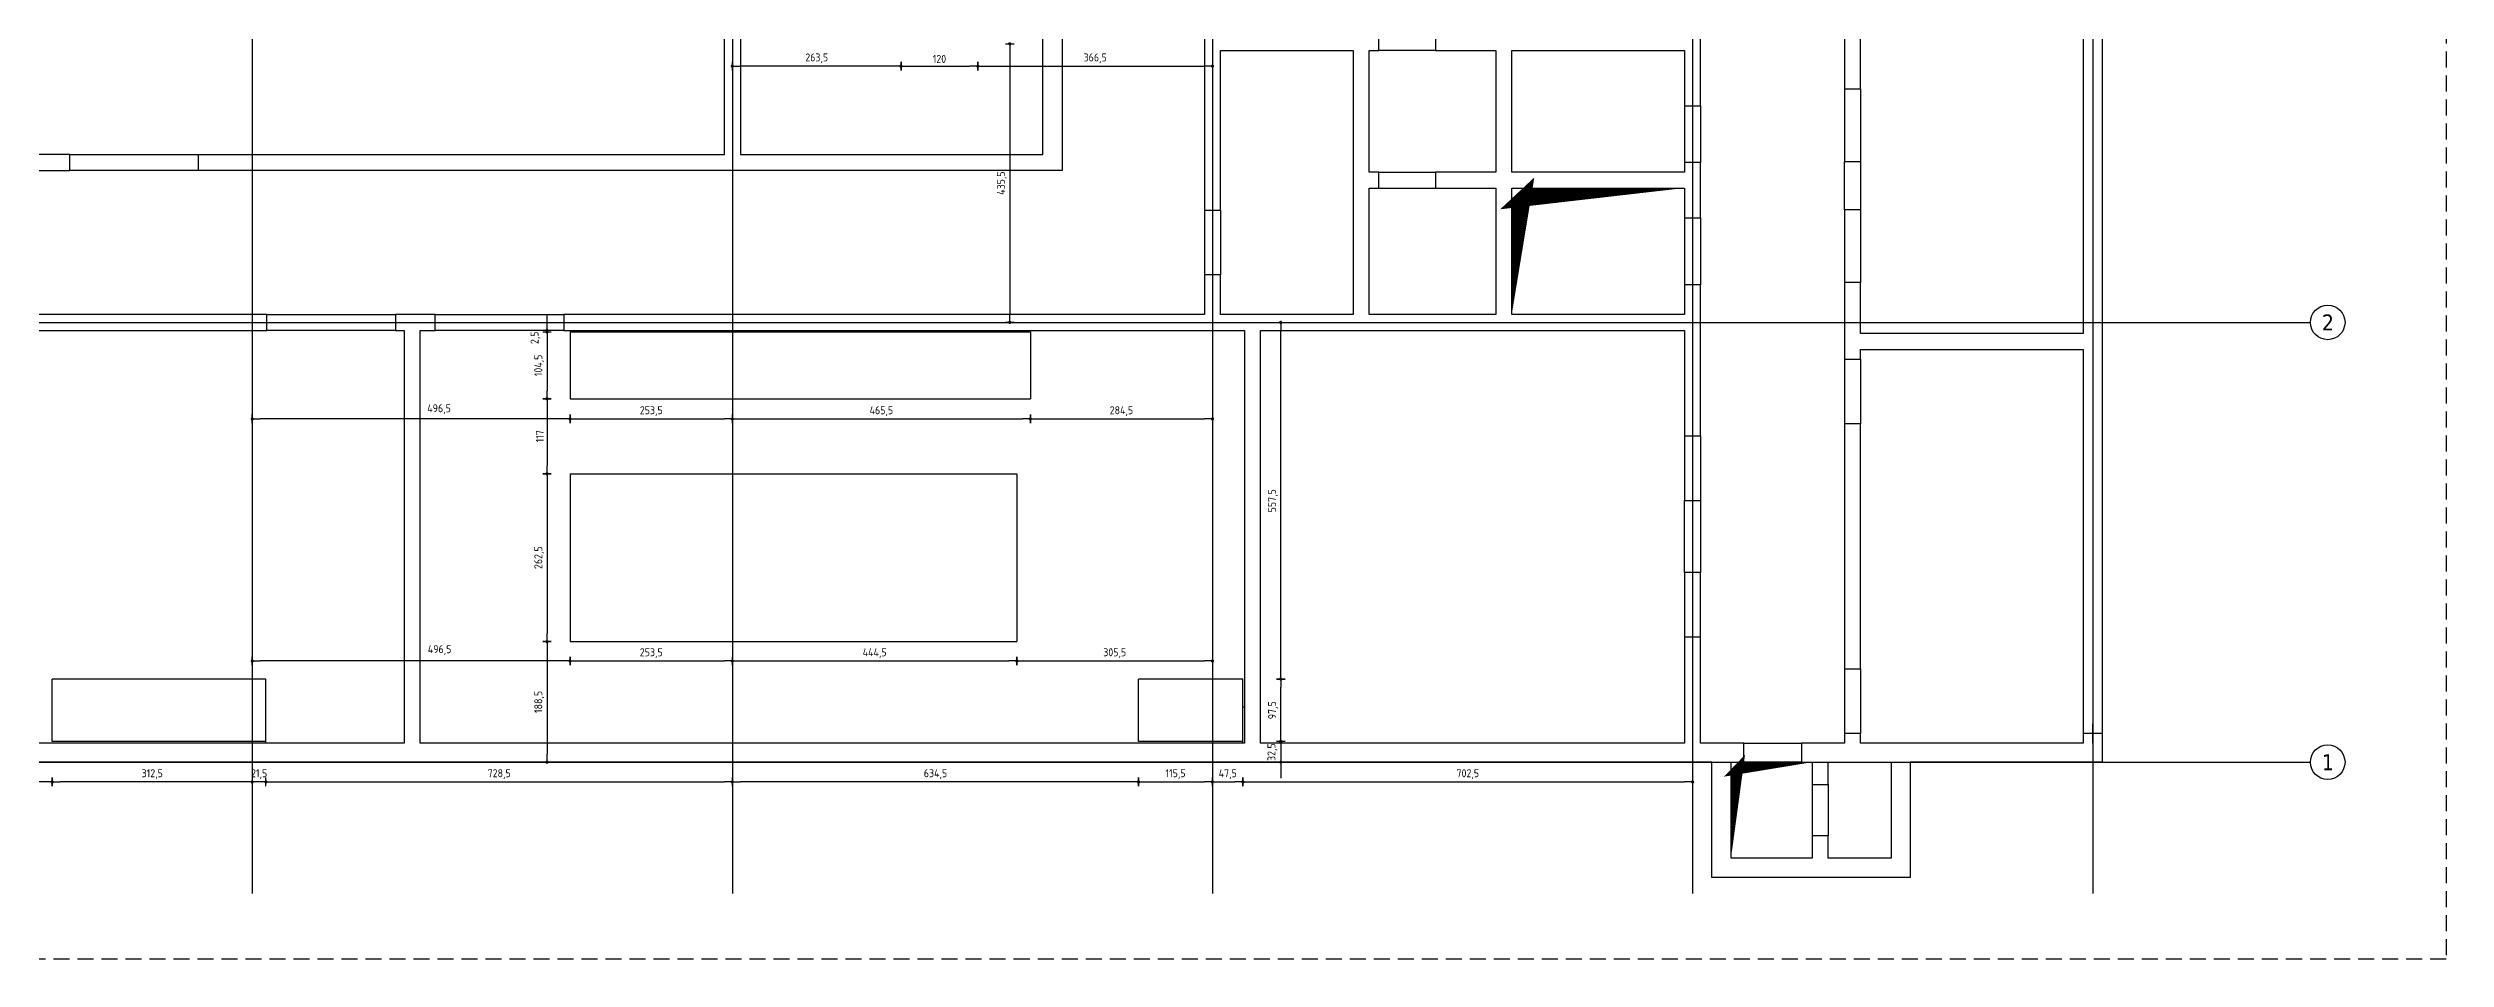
# Model space of a CAD drawing. Extents: x -169 to 69, y -7 to 55.
# Drawn here: x -143.37 to -105.91, y 3.71 to 17.95 of the extents above; entities that cross this region are included whole.
import ezdxf

# ---------------------------------------------------------------- set-up
doc = ezdxf.new("R2010")
doc.units = 0
doc.header["$LTSCALE"] = 0.5
doc.linetypes.add('AUSGEZOGEN', pattern=[1000.01, 1000, 0.01])
doc.linetypes.add('STRICHLINIE', pattern=[0.75, 0.5, -0.25])
for name, color, linetype in [('ACHSEN', 7, 'Continuous'), ('AFU', 7, 'Continuous'), ('BETON', 7, 'Continuous'), ('DETAIL', 7, 'Continuous'), ('grau_dunkel', 7, 'Continuous'), ('HILFE', 7, 'Continuous'), ('MASSE', 7, 'Continuous'), ('OBJEKT', 7, 'Continuous'), ('SFP_Achsen', 7, 'Continuous')]:
    doc.layers.add(name, color=color, linetype=linetype)
doc.styles.add('helv', font='tahoma.ttf')
doc.styles.add('txt', font='isocp.shx')
doc.linetypes.add('AFU_50M', pattern='A,0.45,["/",Standard,S=0.2,R=0,X=-0.01,Y=-0.1],0.07,["/",Standard,S=0.2,R=0,X=-0.01,Y=-0.1],0.45', length=0.97)
doc.dimstyles.new('DOT_I', dxfattribs={"dimscale": 0.5, "dimtxt": 0.25, "dimasz": 0.25, "dimexe": 0.1, "dimexo": 0.3, "dimgap": 0.1, "dimtad": 1, "dimdec": 3, "dimzin": 3, "dimtxsty": 'txt', "dimblk": 'DOT', "dimblk1": 'DOT', "dimblk2": 'DOT', "dimsah": 1, "dimcen": 0.1, "dimse1": 1, "dimse2": 1, "dimazin": 0, "dimtfac": 1, "dimtdec": 4, "dimtix": 1, "dimtmove": 2, "dimatfit": 3, "dimfxl": 0, "dimtvp": 1, "dimtolj": 1, "dimtzin": 0, "dimarcsym": 0})

# ---------------------------------------------------------------- blocks, each defined once
blk = doc.blocks.new('DOT')
at = {"layer": 'MASSE', "color": 7, "linetype": 'Continuous'}
for p, q in [((0, 0), (-1, 0)), ((0, 0.54), (0, -0.54))]:
    blk.add_line(p, q, dxfattribs=at)
at = {"layer": 'MASSE', "color": 7, "linetype": 'Continuous', "const_width": 0.2}
blk.add_lwpolyline([(-0.1, 0, 1), (0.1, 0, 1)], format="xyb", close=True, dxfattribs=at)
blk = doc.blocks.new('*D267')
at = {"layer": 'Defpoints', "color": 0, "linetype": 'AUSGEZOGEN', "transparency": 16777216}
for p in [(-128.343, 18.018), (-128.343, 13.663), (-128.343, 13.663)]:
    blk.add_point(p, dxfattribs=at)
at = {"layer": 'MASSE', "color": 0, "linetype": 'AUSGEZOGEN', "lineweight": -2, "transparency": 16777216}
blk.add_line((-128.343, 17.893), (-128.343, 13.788), dxfattribs=at)
at = {"layer": 'MASSE', "color": 0, "linetype": 'AUSGEZOGEN', "lineweight": -2, "transparency": 16777216, "xscale": 0.125, "yscale": 0.125, "zscale": 0.125}
for p, rotation in [((-128.343, 18.018), 90), ((-128.343, 13.663), 270)]:
    blk.add_blockref('DOT', p, dxfattribs=dict(at, rotation=rotation))
at = {"layer": 'MASSE', "color": 0, "linetype": 'AUSGEZOGEN', "transparency": 16777216, "insert": (-128.465, 15.84), "char_height": 0.125, "attachment_point": 5, "rotation": 90, "style": 'txt'}
blk.add_mtext('\\A1;435,5', dxfattribs=at)
blk = doc.blocks.new('*D271')
at = {"layer": 'Defpoints', "color": 0, "linetype": 'AUSGEZOGEN', "transparency": 16777216}
for p in [(-132.676, 17.668), (-132.676, 17.668), (-130.041, 17.668)]:
    blk.add_point(p, dxfattribs=at)
at = {"layer": 'MASSE', "color": 0, "linetype": 'AUSGEZOGEN', "lineweight": -2, "transparency": 16777216}
blk.add_line((-130.166, 17.668), (-132.551, 17.668), dxfattribs=at)
at = {"layer": 'MASSE', "color": 0, "linetype": 'AUSGEZOGEN', "lineweight": -2, "transparency": 16777216, "xscale": 0.125, "yscale": 0.125, "zscale": 0.125, "rotation": 180}
blk.add_blockref('DOT', (-132.676, 17.668), dxfattribs=at)
at = {"layer": 'MASSE', "color": 0, "linetype": 'AUSGEZOGEN', "lineweight": -2, "transparency": 16777216, "xscale": 0.125, "yscale": 0.125, "zscale": 0.125}
blk.add_blockref('DOT', (-130.041, 17.668), dxfattribs=at)
at = {"layer": 'MASSE', "color": 0, "linetype": 'AUSGEZOGEN', "transparency": 16777216, "insert": (-131.358, 17.79), "char_height": 0.125, "attachment_point": 5, "style": 'txt'}
blk.add_mtext('\\A1;263,5', dxfattribs=at)
blk = doc.blocks.new('*D272')
at = {"layer": 'Defpoints', "color": 0, "linetype": 'AUSGEZOGEN', "transparency": 16777216}
for p in [(-130.041, 17.668), (-128.841, 17.668), (-128.841, 17.668)]:
    blk.add_point(p, dxfattribs=at)
at = {"layer": 'MASSE', "color": 0, "linetype": 'AUSGEZOGEN', "lineweight": -2, "transparency": 16777216}
blk.add_line((-129.916, 17.668), (-128.966, 17.668), dxfattribs=at)
at = {"layer": 'MASSE', "color": 0, "linetype": 'AUSGEZOGEN', "lineweight": -2, "transparency": 16777216, "xscale": 0.125, "yscale": 0.125, "zscale": 0.125, "rotation": 180}
blk.add_blockref('DOT', (-130.041, 17.668), dxfattribs=at)
at = {"layer": 'MASSE', "color": 0, "linetype": 'AUSGEZOGEN', "lineweight": -2, "transparency": 16777216, "xscale": 0.125, "yscale": 0.125, "zscale": 0.125}
blk.add_blockref('DOT', (-128.841, 17.668), dxfattribs=at)
at = {"layer": 'MASSE', "color": 0, "linetype": 'AUSGEZOGEN', "transparency": 16777216, "insert": (-129.441, 17.781), "char_height": 0.125, "attachment_point": 5, "style": 'txt'}
blk.add_mtext('\\A1;120', dxfattribs=at)
blk = doc.blocks.new('*D273')
at = {"layer": 'Defpoints', "color": 0, "linetype": 'AUSGEZOGEN', "transparency": 16777216}
for p in [(-128.841, 17.668), (-125.176, 17.668), (-125.176, 17.668)]:
    blk.add_point(p, dxfattribs=at)
at = {"layer": 'MASSE', "color": 0, "linetype": 'AUSGEZOGEN', "lineweight": -2, "transparency": 16777216}
blk.add_line((-128.716, 17.668), (-125.301, 17.668), dxfattribs=at)
at = {"layer": 'MASSE', "color": 0, "linetype": 'AUSGEZOGEN', "lineweight": -2, "transparency": 16777216, "xscale": 0.125, "yscale": 0.125, "zscale": 0.125, "rotation": 180}
blk.add_blockref('DOT', (-128.841, 17.668), dxfattribs=at)
at = {"layer": 'MASSE', "color": 0, "linetype": 'AUSGEZOGEN', "lineweight": -2, "transparency": 16777216, "xscale": 0.125, "yscale": 0.125, "zscale": 0.125}
blk.add_blockref('DOT', (-125.176, 17.668), dxfattribs=at)
at = {"layer": 'MASSE', "color": 0, "linetype": 'AUSGEZOGEN', "transparency": 16777216, "insert": (-127.008, 17.79), "char_height": 0.125, "attachment_point": 5, "style": 'txt'}
blk.add_mtext('\\A1;366,5', dxfattribs=at)
blk = doc.blocks.new('*D274')
at = {"layer": 'Defpoints', "color": 0, "linetype": 'AUSGEZOGEN', "transparency": 16777216}
for p in [(-135.571, 13.538), (-135.571, 13.538), (-135.571, 13.513)]:
    blk.add_point(p, dxfattribs=at)
at = {"layer": 'MASSE', "color": 0, "linetype": 'AUSGEZOGEN', "lineweight": -2, "transparency": 16777216}
for p, q in [((-135.571, 13.663), (-135.571, 13.788)), ((-135.571, 13.513), (-135.571, 13.538)), ((-135.571, 13.388), (-135.571, 13.263))]:
    blk.add_line(p, q, dxfattribs=at)
at = {"layer": 'MASSE', "color": 0, "linetype": 'AUSGEZOGEN', "lineweight": -2, "transparency": 16777216, "xscale": 0.125, "yscale": 0.125, "zscale": 0.125}
for p, rotation in [((-135.571, 13.538), 270), ((-135.571, 13.513), 90)]:
    blk.add_blockref('DOT', p, dxfattribs=dict(at, rotation=rotation))
at = {"layer": 'MASSE', "color": 0, "linetype": 'AUSGEZOGEN', "transparency": 16777216, "insert": (-135.751, 13.422), "char_height": 0.125, "attachment_point": 5, "rotation": 90, "style": 'txt'}
blk.add_mtext('\\A1;2,5', dxfattribs=at)
blk = doc.blocks.new('*D275')
at = {"layer": 'Defpoints', "color": 0, "linetype": 'AUSGEZOGEN', "transparency": 16777216}
for p in [(-135.571, 13.513), (-135.571, 12.468), (-135.571, 12.468)]:
    blk.add_point(p, dxfattribs=at)
at = {"layer": 'MASSE', "color": 0, "linetype": 'AUSGEZOGEN', "lineweight": -2, "transparency": 16777216}
blk.add_line((-135.571, 13.388), (-135.571, 12.593), dxfattribs=at)
at = {"layer": 'MASSE', "color": 0, "linetype": 'AUSGEZOGEN', "lineweight": -2, "transparency": 16777216, "xscale": 0.125, "yscale": 0.125, "zscale": 0.125}
for p, rotation in [((-135.571, 13.513), 90), ((-135.571, 12.468), 270)]:
    blk.add_blockref('DOT', p, dxfattribs=dict(at, rotation=rotation))
at = {"layer": 'MASSE', "color": 0, "linetype": 'AUSGEZOGEN', "transparency": 16777216, "insert": (-135.693, 12.99), "char_height": 0.125, "attachment_point": 5, "rotation": 90, "style": 'txt'}
blk.add_mtext('\\A1;104,5', dxfattribs=at)
blk = doc.blocks.new('*D276')
at = {"layer": 'Defpoints', "color": 0, "linetype": 'AUSGEZOGEN', "transparency": 16777216}
for p in [(-135.571, 12.468), (-135.571, 11.298), (-135.571, 11.298)]:
    blk.add_point(p, dxfattribs=at)
at = {"layer": 'MASSE', "color": 0, "linetype": 'AUSGEZOGEN', "lineweight": -2, "transparency": 16777216}
blk.add_line((-135.571, 12.343), (-135.571, 11.423), dxfattribs=at)
at = {"layer": 'MASSE', "color": 0, "linetype": 'AUSGEZOGEN', "lineweight": -2, "transparency": 16777216, "xscale": 0.125, "yscale": 0.125, "zscale": 0.125}
for p, rotation in [((-135.571, 12.468), 90), ((-135.571, 11.298), 270)]:
    blk.add_blockref('DOT', p, dxfattribs=dict(at, rotation=rotation))
at = {"layer": 'MASSE', "color": 0, "linetype": 'AUSGEZOGEN', "transparency": 16777216, "insert": (-135.683, 11.883), "char_height": 0.125, "attachment_point": 5, "rotation": 90, "style": 'txt'}
blk.add_mtext('\\A1;117', dxfattribs=at)
blk = doc.blocks.new('*D277')
at = {"layer": 'Defpoints', "color": 0, "linetype": 'AUSGEZOGEN', "transparency": 16777216}
for p in [(-135.571, 11.298), (-135.571, 8.673), (-135.571, 8.673)]:
    blk.add_point(p, dxfattribs=at)
at = {"layer": 'MASSE', "color": 0, "linetype": 'AUSGEZOGEN', "lineweight": -2, "transparency": 16777216}
blk.add_line((-135.571, 11.173), (-135.571, 8.798), dxfattribs=at)
at = {"layer": 'MASSE', "color": 0, "linetype": 'AUSGEZOGEN', "lineweight": -2, "transparency": 16777216, "xscale": 0.125, "yscale": 0.125, "zscale": 0.125}
for p, rotation in [((-135.571, 11.298), 90), ((-135.571, 8.673), 270)]:
    blk.add_blockref('DOT', p, dxfattribs=dict(at, rotation=rotation))
at = {"layer": 'MASSE', "color": 0, "linetype": 'AUSGEZOGEN', "transparency": 16777216, "insert": (-135.693, 9.985), "char_height": 0.125, "attachment_point": 5, "rotation": 90, "style": 'txt'}
blk.add_mtext('\\A1;262,5', dxfattribs=at)
blk = doc.blocks.new('*D278')
at = {"layer": 'Defpoints', "color": 0, "linetype": 'AUSGEZOGEN', "transparency": 16777216}
for p in [(-135.571, 8.673), (-135.571, 6.788), (-135.571, 6.788)]:
    blk.add_point(p, dxfattribs=at)
at = {"layer": 'MASSE', "color": 0, "linetype": 'AUSGEZOGEN', "lineweight": -2, "transparency": 16777216}
blk.add_line((-135.571, 8.548), (-135.571, 6.913), dxfattribs=at)
at = {"layer": 'MASSE', "color": 0, "linetype": 'AUSGEZOGEN', "lineweight": -2, "transparency": 16777216, "xscale": 0.125, "yscale": 0.125, "zscale": 0.125}
for p, rotation in [((-135.571, 8.673), 90), ((-135.571, 6.788), 270)]:
    blk.add_blockref('DOT', p, dxfattribs=dict(at, rotation=rotation))
at = {"layer": 'MASSE', "color": 0, "linetype": 'AUSGEZOGEN', "transparency": 16777216, "insert": (-135.693, 7.73), "char_height": 0.125, "attachment_point": 5, "rotation": 90, "style": 'txt'}
blk.add_mtext('\\A1;188,5', dxfattribs=at)
blk = doc.blocks.new('*D279')
at = {"layer": 'Defpoints', "color": 0, "linetype": 'AUSGEZOGEN', "transparency": 16777216}
for p in [(-140.176, 8.37), (-140.176, 8.37), (-135.211, 8.37)]:
    blk.add_point(p, dxfattribs=at)
at = {"layer": 'MASSE', "color": 0, "linetype": 'AUSGEZOGEN', "lineweight": -2, "transparency": 16777216}
blk.add_line((-135.336, 8.37), (-140.051, 8.37), dxfattribs=at)
at = {"layer": 'MASSE', "color": 0, "linetype": 'AUSGEZOGEN', "lineweight": -2, "transparency": 16777216, "xscale": 0.125, "yscale": 0.125, "zscale": 0.125, "rotation": 180}
blk.add_blockref('DOT', (-140.176, 8.37), dxfattribs=at)
at = {"layer": 'MASSE', "color": 0, "linetype": 'AUSGEZOGEN', "lineweight": -2, "transparency": 16777216, "xscale": 0.125, "yscale": 0.125, "zscale": 0.125}
blk.add_blockref('DOT', (-135.211, 8.37), dxfattribs=at)
at = {"layer": 'MASSE', "color": 0, "linetype": 'AUSGEZOGEN', "transparency": 16777216, "insert": (-137.249, 8.54), "char_height": 0.125, "attachment_point": 5, "style": 'txt'}
blk.add_mtext('\\A1;496,5', dxfattribs=at)
blk = doc.blocks.new('*D280')
at = {"layer": 'Defpoints', "color": 0, "linetype": 'AUSGEZOGEN', "transparency": 16777216}
for p in [(-135.211, 8.37), (-132.676, 8.37), (-132.676, 8.37)]:
    blk.add_point(p, dxfattribs=at)
at = {"layer": 'MASSE', "color": 0, "linetype": 'AUSGEZOGEN', "lineweight": -2, "transparency": 16777216}
blk.add_line((-135.086, 8.37), (-132.801, 8.37), dxfattribs=at)
at = {"layer": 'MASSE', "color": 0, "linetype": 'AUSGEZOGEN', "lineweight": -2, "transparency": 16777216, "xscale": 0.125, "yscale": 0.125, "zscale": 0.125, "rotation": 180}
blk.add_blockref('DOT', (-135.211, 8.37), dxfattribs=at)
at = {"layer": 'MASSE', "color": 0, "linetype": 'AUSGEZOGEN', "lineweight": -2, "transparency": 16777216, "xscale": 0.125, "yscale": 0.125, "zscale": 0.125}
blk.add_blockref('DOT', (-132.676, 8.37), dxfattribs=at)
at = {"layer": 'MASSE', "color": 0, "linetype": 'AUSGEZOGEN', "transparency": 16777216, "insert": (-133.943, 8.492), "char_height": 0.125, "attachment_point": 5, "style": 'txt'}
blk.add_mtext('\\A1;253,5', dxfattribs=at)
blk = doc.blocks.new('*D281')
at = {"layer": 'Defpoints', "color": 0, "linetype": 'AUSGEZOGEN', "transparency": 16777216}
for p in [(-132.676, 8.37), (-128.231, 8.37), (-128.231, 8.37)]:
    blk.add_point(p, dxfattribs=at)
at = {"layer": 'MASSE', "color": 0, "linetype": 'AUSGEZOGEN', "lineweight": -2, "transparency": 16777216}
blk.add_line((-132.551, 8.37), (-128.356, 8.37), dxfattribs=at)
at = {"layer": 'MASSE', "color": 0, "linetype": 'AUSGEZOGEN', "lineweight": -2, "transparency": 16777216, "xscale": 0.125, "yscale": 0.125, "zscale": 0.125, "rotation": 180}
blk.add_blockref('DOT', (-132.676, 8.37), dxfattribs=at)
at = {"layer": 'MASSE', "color": 0, "linetype": 'AUSGEZOGEN', "lineweight": -2, "transparency": 16777216, "xscale": 0.125, "yscale": 0.125, "zscale": 0.125}
blk.add_blockref('DOT', (-128.231, 8.37), dxfattribs=at)
at = {"layer": 'MASSE', "color": 0, "linetype": 'AUSGEZOGEN', "transparency": 16777216, "insert": (-130.453, 8.492), "char_height": 0.125, "attachment_point": 5, "style": 'txt'}
blk.add_mtext('\\A1;444,5', dxfattribs=at)
blk = doc.blocks.new('*D282')
at = {"layer": 'Defpoints', "color": 0, "linetype": 'AUSGEZOGEN', "transparency": 16777216}
for p in [(-128.231, 8.37), (-125.176, 8.37), (-125.176, 8.37)]:
    blk.add_point(p, dxfattribs=at)
at = {"layer": 'MASSE', "color": 0, "linetype": 'AUSGEZOGEN', "lineweight": -2, "transparency": 16777216}
blk.add_line((-128.106, 8.37), (-125.301, 8.37), dxfattribs=at)
at = {"layer": 'MASSE', "color": 0, "linetype": 'AUSGEZOGEN', "lineweight": -2, "transparency": 16777216, "xscale": 0.125, "yscale": 0.125, "zscale": 0.125, "rotation": 180}
blk.add_blockref('DOT', (-128.231, 8.37), dxfattribs=at)
at = {"layer": 'MASSE', "color": 0, "linetype": 'AUSGEZOGEN', "lineweight": -2, "transparency": 16777216, "xscale": 0.125, "yscale": 0.125, "zscale": 0.125}
blk.add_blockref('DOT', (-125.176, 8.37), dxfattribs=at)
at = {"layer": 'MASSE', "color": 0, "linetype": 'AUSGEZOGEN', "transparency": 16777216, "insert": (-126.703, 8.492), "char_height": 0.125, "attachment_point": 5, "style": 'txt'}
blk.add_mtext('\\A1;305,5', dxfattribs=at)
blk = doc.blocks.new('*D283')
at = {"layer": 'Defpoints', "color": 0, "linetype": 'AUSGEZOGEN', "transparency": 16777216}
for p in [(-140.176, 12.153), (-140.176, 12.153), (-135.211, 12.153)]:
    blk.add_point(p, dxfattribs=at)
at = {"layer": 'MASSE', "color": 0, "linetype": 'AUSGEZOGEN', "lineweight": -2, "transparency": 16777216}
blk.add_line((-135.336, 12.153), (-140.051, 12.153), dxfattribs=at)
at = {"layer": 'MASSE', "color": 0, "linetype": 'AUSGEZOGEN', "lineweight": -2, "transparency": 16777216, "xscale": 0.125, "yscale": 0.125, "zscale": 0.125, "rotation": 180}
blk.add_blockref('DOT', (-140.176, 12.153), dxfattribs=at)
at = {"layer": 'MASSE', "color": 0, "linetype": 'AUSGEZOGEN', "lineweight": -2, "transparency": 16777216, "xscale": 0.125, "yscale": 0.125, "zscale": 0.125}
blk.add_blockref('DOT', (-135.211, 12.153), dxfattribs=at)
at = {"layer": 'MASSE', "color": 0, "linetype": 'AUSGEZOGEN', "transparency": 16777216, "insert": (-137.257, 12.306), "char_height": 0.125, "attachment_point": 5, "style": 'txt'}
blk.add_mtext('\\A1;496,5', dxfattribs=at)
blk = doc.blocks.new('*D284')
at = {"layer": 'Defpoints', "color": 0, "linetype": 'AUSGEZOGEN', "transparency": 16777216}
for p in [(-135.211, 12.153), (-132.676, 12.153), (-132.676, 12.153)]:
    blk.add_point(p, dxfattribs=at)
at = {"layer": 'MASSE', "color": 0, "linetype": 'AUSGEZOGEN', "lineweight": -2, "transparency": 16777216}
blk.add_line((-135.086, 12.153), (-132.801, 12.153), dxfattribs=at)
at = {"layer": 'MASSE', "color": 0, "linetype": 'AUSGEZOGEN', "lineweight": -2, "transparency": 16777216, "xscale": 0.125, "yscale": 0.125, "zscale": 0.125, "rotation": 180}
blk.add_blockref('DOT', (-135.211, 12.153), dxfattribs=at)
at = {"layer": 'MASSE', "color": 0, "linetype": 'AUSGEZOGEN', "lineweight": -2, "transparency": 16777216, "xscale": 0.125, "yscale": 0.125, "zscale": 0.125}
blk.add_blockref('DOT', (-132.676, 12.153), dxfattribs=at)
at = {"layer": 'MASSE', "color": 0, "linetype": 'AUSGEZOGEN', "transparency": 16777216, "insert": (-133.943, 12.275), "char_height": 0.125, "attachment_point": 5, "style": 'txt'}
blk.add_mtext('\\A1;253,5', dxfattribs=at)
blk = doc.blocks.new('*D285')
at = {"layer": 'Defpoints', "color": 0, "linetype": 'AUSGEZOGEN', "transparency": 16777216}
for p in [(-132.676, 12.153), (-128.021, 12.153), (-128.021, 12.153)]:
    blk.add_point(p, dxfattribs=at)
at = {"layer": 'MASSE', "color": 0, "linetype": 'AUSGEZOGEN', "lineweight": -2, "transparency": 16777216}
blk.add_line((-132.551, 12.153), (-128.146, 12.153), dxfattribs=at)
at = {"layer": 'MASSE', "color": 0, "linetype": 'AUSGEZOGEN', "lineweight": -2, "transparency": 16777216, "xscale": 0.125, "yscale": 0.125, "zscale": 0.125, "rotation": 180}
blk.add_blockref('DOT', (-132.676, 12.153), dxfattribs=at)
at = {"layer": 'MASSE', "color": 0, "linetype": 'AUSGEZOGEN', "lineweight": -2, "transparency": 16777216, "xscale": 0.125, "yscale": 0.125, "zscale": 0.125}
blk.add_blockref('DOT', (-128.021, 12.153), dxfattribs=at)
at = {"layer": 'MASSE', "color": 0, "linetype": 'AUSGEZOGEN', "transparency": 16777216, "insert": (-130.348, 12.275), "char_height": 0.125, "attachment_point": 5, "style": 'txt'}
blk.add_mtext('\\A1;465,5', dxfattribs=at)
blk = doc.blocks.new('*D286')
at = {"layer": 'Defpoints', "color": 0, "linetype": 'AUSGEZOGEN', "transparency": 16777216}
for p in [(-128.021, 12.153), (-125.176, 12.153), (-125.176, 12.153)]:
    blk.add_point(p, dxfattribs=at)
at = {"layer": 'MASSE', "color": 0, "linetype": 'AUSGEZOGEN', "lineweight": -2, "transparency": 16777216}
blk.add_line((-127.896, 12.153), (-125.301, 12.153), dxfattribs=at)
at = {"layer": 'MASSE', "color": 0, "linetype": 'AUSGEZOGEN', "lineweight": -2, "transparency": 16777216, "xscale": 0.125, "yscale": 0.125, "zscale": 0.125, "rotation": 180}
blk.add_blockref('DOT', (-128.021, 12.153), dxfattribs=at)
at = {"layer": 'MASSE', "color": 0, "linetype": 'AUSGEZOGEN', "lineweight": -2, "transparency": 16777216, "xscale": 0.125, "yscale": 0.125, "zscale": 0.125}
blk.add_blockref('DOT', (-125.176, 12.153), dxfattribs=at)
at = {"layer": 'MASSE', "color": 0, "linetype": 'AUSGEZOGEN', "transparency": 16777216, "insert": (-126.598, 12.275), "char_height": 0.125, "attachment_point": 5, "style": 'txt'}
blk.add_mtext('\\A1;284,5', dxfattribs=at)
blk = doc.blocks.new('*D287')
at = {"layer": 'Defpoints', "color": 0, "linetype": 'AUSGEZOGEN', "transparency": 16777216}
for p in [(-132.676, 6.479), (-132.676, 6.479), (-126.331, 6.479)]:
    blk.add_point(p, dxfattribs=at)
at = {"layer": 'MASSE', "color": 0, "linetype": 'AUSGEZOGEN', "lineweight": -2, "transparency": 16777216}
blk.add_line((-126.456, 6.479), (-132.551, 6.479), dxfattribs=at)
at = {"layer": 'MASSE', "color": 0, "linetype": 'AUSGEZOGEN', "lineweight": -2, "transparency": 16777216, "xscale": 0.125, "yscale": 0.125, "zscale": 0.125, "rotation": 180}
blk.add_blockref('DOT', (-132.676, 6.479), dxfattribs=at)
at = {"layer": 'MASSE', "color": 0, "linetype": 'AUSGEZOGEN', "lineweight": -2, "transparency": 16777216, "xscale": 0.125, "yscale": 0.125, "zscale": 0.125}
blk.add_blockref('DOT', (-126.331, 6.479), dxfattribs=at)
at = {"layer": 'MASSE', "color": 0, "linetype": 'AUSGEZOGEN', "transparency": 16777216, "insert": (-129.503, 6.601), "char_height": 0.125, "attachment_point": 5, "style": 'txt'}
blk.add_mtext('\\A1;634,5', dxfattribs=at)
blk = doc.blocks.new('*D288')
at = {"layer": 'Defpoints', "color": 0, "linetype": 'AUSGEZOGEN', "transparency": 16777216}
for p in [(-126.331, 6.479), (-125.176, 6.479), (-125.176, 6.479)]:
    blk.add_point(p, dxfattribs=at)
at = {"layer": 'MASSE', "color": 0, "linetype": 'AUSGEZOGEN', "lineweight": -2, "transparency": 16777216}
blk.add_line((-126.206, 6.479), (-125.301, 6.479), dxfattribs=at)
at = {"layer": 'MASSE', "color": 0, "linetype": 'AUSGEZOGEN', "lineweight": -2, "transparency": 16777216, "xscale": 0.125, "yscale": 0.125, "zscale": 0.125, "rotation": 180}
blk.add_blockref('DOT', (-126.331, 6.479), dxfattribs=at)
at = {"layer": 'MASSE', "color": 0, "linetype": 'AUSGEZOGEN', "lineweight": -2, "transparency": 16777216, "xscale": 0.125, "yscale": 0.125, "zscale": 0.125}
blk.add_blockref('DOT', (-125.176, 6.479), dxfattribs=at)
at = {"layer": 'MASSE', "color": 0, "linetype": 'AUSGEZOGEN', "transparency": 16777216, "insert": (-125.753, 6.601), "char_height": 0.125, "attachment_point": 5, "style": 'txt'}
blk.add_mtext('\\A1;115,5', dxfattribs=at)
blk = doc.blocks.new('*D289')
at = {"layer": 'Defpoints', "color": 0, "linetype": 'AUSGEZOGEN', "transparency": 16777216}
for p in [(-125.176, 6.479), (-124.701, 6.479), (-124.701, 6.479)]:
    blk.add_point(p, dxfattribs=at)
at = {"layer": 'MASSE', "color": 0, "linetype": 'AUSGEZOGEN', "lineweight": -2, "transparency": 16777216}
blk.add_line((-125.051, 6.479), (-124.826, 6.479), dxfattribs=at)
at = {"layer": 'MASSE', "color": 0, "linetype": 'AUSGEZOGEN', "lineweight": -2, "transparency": 16777216, "xscale": 0.125, "yscale": 0.125, "zscale": 0.125, "rotation": 180}
blk.add_blockref('DOT', (-125.176, 6.479), dxfattribs=at)
at = {"layer": 'MASSE', "color": 0, "linetype": 'AUSGEZOGEN', "lineweight": -2, "transparency": 16777216, "xscale": 0.125, "yscale": 0.125, "zscale": 0.125}
blk.add_blockref('DOT', (-124.701, 6.479), dxfattribs=at)
at = {"layer": 'MASSE', "color": 0, "linetype": 'AUSGEZOGEN', "transparency": 16777216, "insert": (-124.938, 6.601), "char_height": 0.125, "attachment_point": 5, "style": 'txt'}
blk.add_mtext('\\A1;47,5', dxfattribs=at)
blk = doc.blocks.new('*D290')
at = {"layer": 'Defpoints', "color": 0, "linetype": 'AUSGEZOGEN', "transparency": 16777216}
for p in [(-124.701, 6.479), (-117.676, 6.479), (-117.676, 6.479)]:
    blk.add_point(p, dxfattribs=at)
at = {"layer": 'MASSE', "color": 0, "linetype": 'AUSGEZOGEN', "lineweight": -2, "transparency": 16777216}
blk.add_line((-124.576, 6.479), (-117.801, 6.479), dxfattribs=at)
at = {"layer": 'MASSE', "color": 0, "linetype": 'AUSGEZOGEN', "lineweight": -2, "transparency": 16777216, "xscale": 0.125, "yscale": 0.125, "zscale": 0.125, "rotation": 180}
blk.add_blockref('DOT', (-124.701, 6.479), dxfattribs=at)
at = {"layer": 'MASSE', "color": 0, "linetype": 'AUSGEZOGEN', "lineweight": -2, "transparency": 16777216, "xscale": 0.125, "yscale": 0.125, "zscale": 0.125}
blk.add_blockref('DOT', (-117.676, 6.479), dxfattribs=at)
at = {"layer": 'MASSE', "color": 0, "linetype": 'AUSGEZOGEN', "transparency": 16777216, "insert": (-121.188, 6.601), "char_height": 0.125, "attachment_point": 5, "style": 'txt'}
blk.add_mtext('\\A1;702,5', dxfattribs=at)
blk = doc.blocks.new('*D291')
at = {"layer": 'Defpoints', "color": 0, "linetype": 'AUSGEZOGEN', "transparency": 16777216}
for p in [(-124.109, 7.113), (-124.109, 6.788), (-124.109, 6.788)]:
    blk.add_point(p, dxfattribs=at)
at = {"layer": 'MASSE', "color": 0, "linetype": 'AUSGEZOGEN', "lineweight": -2, "transparency": 16777216}
for p, q in [((-124.109, 7.238), (-124.109, 7.363)), ((-124.109, 7.113), (-124.109, 6.788)), ((-124.109, 6.663), (-124.109, 6.538))]:
    blk.add_line(p, q, dxfattribs=at)
at = {"layer": 'MASSE', "color": 0, "linetype": 'AUSGEZOGEN', "lineweight": -2, "transparency": 16777216, "xscale": 0.125, "yscale": 0.125, "zscale": 0.125}
for p, rotation in [((-124.109, 7.113), 270), ((-124.109, 6.788), 90)]:
    blk.add_blockref('DOT', p, dxfattribs=dict(at, rotation=rotation))
at = {"layer": 'MASSE', "color": 0, "linetype": 'AUSGEZOGEN', "transparency": 16777216, "insert": (-124.24, 6.945), "char_height": 0.125, "attachment_point": 5, "rotation": 90, "style": 'txt'}
blk.add_mtext('\\A1;32,5', dxfattribs=at)
blk = doc.blocks.new('*D292')
at = {"layer": 'Defpoints', "color": 0, "linetype": 'AUSGEZOGEN', "transparency": 16777216}
for p in [(-124.109, 8.088), (-124.109, 8.088), (-124.109, 7.113)]:
    blk.add_point(p, dxfattribs=at)
at = {"layer": 'MASSE', "color": 0, "linetype": 'AUSGEZOGEN', "lineweight": -2, "transparency": 16777216}
blk.add_line((-124.109, 7.238), (-124.109, 7.963), dxfattribs=at)
at = {"layer": 'MASSE', "color": 0, "linetype": 'AUSGEZOGEN', "lineweight": -2, "transparency": 16777216, "xscale": 0.125, "yscale": 0.125, "zscale": 0.125}
for p, rotation in [((-124.109, 8.088), 90), ((-124.109, 7.113), 270)]:
    blk.add_blockref('DOT', p, dxfattribs=dict(at, rotation=rotation))
at = {"layer": 'MASSE', "color": 0, "linetype": 'AUSGEZOGEN', "transparency": 16777216, "insert": (-124.23, 7.6), "char_height": 0.125, "attachment_point": 5, "rotation": 90, "style": 'txt'}
blk.add_mtext('\\A1;97,5', dxfattribs=at)
blk = doc.blocks.new('*D293')
at = {"layer": 'Defpoints', "color": 0, "linetype": 'AUSGEZOGEN', "transparency": 16777216}
for p in [(-124.109, 13.663), (-124.109, 13.663), (-124.109, 8.088)]:
    blk.add_point(p, dxfattribs=at)
at = {"layer": 'MASSE', "color": 0, "linetype": 'AUSGEZOGEN', "lineweight": -2, "transparency": 16777216}
blk.add_line((-124.109, 8.213), (-124.109, 13.538), dxfattribs=at)
at = {"layer": 'MASSE', "color": 0, "linetype": 'AUSGEZOGEN', "lineweight": -2, "transparency": 16777216, "xscale": 0.125, "yscale": 0.125, "zscale": 0.125}
for p, rotation in [((-124.109, 13.663), 90), ((-124.109, 8.088), 270)]:
    blk.add_blockref('DOT', p, dxfattribs=dict(at, rotation=rotation))
at = {"layer": 'MASSE', "color": 0, "linetype": 'AUSGEZOGEN', "transparency": 16777216, "insert": (-124.231, 10.875), "char_height": 0.125, "attachment_point": 5, "rotation": 90, "style": 'txt'}
blk.add_mtext('\\A1;557,5', dxfattribs=at)
blk = doc.blocks.new('*D294')
at = {"layer": 'Defpoints', "color": 0, "linetype": 'AUSGEZOGEN', "transparency": 16777216}
for p in [(-139.961, 6.479), (-132.676, 6.479), (-132.676, 6.479)]:
    blk.add_point(p, dxfattribs=at)
at = {"layer": 'MASSE', "color": 0, "linetype": 'AUSGEZOGEN', "lineweight": -2, "transparency": 16777216}
blk.add_line((-139.836, 6.479), (-132.801, 6.479), dxfattribs=at)
at = {"layer": 'MASSE', "color": 0, "linetype": 'AUSGEZOGEN', "lineweight": -2, "transparency": 16777216, "xscale": 0.125, "yscale": 0.125, "zscale": 0.125, "rotation": 180}
blk.add_blockref('DOT', (-139.961, 6.479), dxfattribs=at)
at = {"layer": 'MASSE', "color": 0, "linetype": 'AUSGEZOGEN', "lineweight": -2, "transparency": 16777216, "xscale": 0.125, "yscale": 0.125, "zscale": 0.125}
blk.add_blockref('DOT', (-132.676, 6.479), dxfattribs=at)
at = {"layer": 'MASSE', "color": 0, "linetype": 'AUSGEZOGEN', "transparency": 16777216, "insert": (-136.318, 6.601), "char_height": 0.125, "attachment_point": 5, "style": 'txt'}
blk.add_mtext('\\A1;728,5', dxfattribs=at)
blk = doc.blocks.new('*D295')
at = {"layer": 'Defpoints', "color": 0, "linetype": 'AUSGEZOGEN', "transparency": 16777216}
for p in [(-140.176, 6.479), (-140.176, 6.479), (-139.961, 6.479)]:
    blk.add_point(p, dxfattribs=at)
at = {"layer": 'MASSE', "color": 0, "linetype": 'AUSGEZOGEN', "lineweight": -2, "transparency": 16777216}
for p, q in [((-140.301, 6.479), (-140.426, 6.479)), ((-139.961, 6.479), (-140.176, 6.479)), ((-139.836, 6.479), (-139.711, 6.479))]:
    blk.add_line(p, q, dxfattribs=at)
at = {"layer": 'MASSE', "color": 0, "linetype": 'AUSGEZOGEN', "lineweight": -2, "transparency": 16777216, "xscale": 0.125, "yscale": 0.125, "zscale": 0.125}
blk.add_blockref('DOT', (-140.176, 6.479), dxfattribs=at)
at = {"layer": 'MASSE', "color": 0, "linetype": 'AUSGEZOGEN', "lineweight": -2, "transparency": 16777216, "xscale": 0.125, "yscale": 0.125, "zscale": 0.125, "rotation": 180}
blk.add_blockref('DOT', (-139.961, 6.479), dxfattribs=at)
at = {"layer": 'MASSE', "color": 0, "linetype": 'AUSGEZOGEN', "transparency": 16777216, "insert": (-140.068, 6.601), "char_height": 0.125, "attachment_point": 5, "style": 'txt'}
blk.add_mtext('\\A1;21,5', dxfattribs=at)
blk = doc.blocks.new('*D296')
at = {"layer": 'Defpoints', "color": 0, "linetype": 'AUSGEZOGEN', "transparency": 16777216}
for p in [(-143.301, 6.479), (-143.301, 6.479), (-140.176, 6.479)]:
    blk.add_point(p, dxfattribs=at)
at = {"layer": 'MASSE', "color": 0, "linetype": 'AUSGEZOGEN', "lineweight": -2, "transparency": 16777216}
blk.add_line((-140.301, 6.479), (-143.176, 6.479), dxfattribs=at)
at = {"layer": 'MASSE', "color": 0, "linetype": 'AUSGEZOGEN', "lineweight": -2, "transparency": 16777216, "xscale": 0.125, "yscale": 0.125, "zscale": 0.125, "rotation": 180}
blk.add_blockref('DOT', (-143.301, 6.479), dxfattribs=at)
at = {"layer": 'MASSE', "color": 0, "linetype": 'AUSGEZOGEN', "lineweight": -2, "transparency": 16777216, "xscale": 0.125, "yscale": 0.125, "zscale": 0.125}
blk.add_blockref('DOT', (-140.176, 6.479), dxfattribs=at)
at = {"layer": 'MASSE', "color": 0, "linetype": 'AUSGEZOGEN', "transparency": 16777216, "insert": (-141.738, 6.601), "char_height": 0.125, "attachment_point": 5, "style": 'txt'}
blk.add_mtext('\\A1;312,5', dxfattribs=at)
blk = doc.blocks.new('*D297')
at = {"layer": 'Defpoints', "color": 0, "linetype": 'AUSGEZOGEN', "transparency": 16777216}
for p in [(-146.426, 6.479), (-146.426, 6.479), (-143.301, 6.479)]:
    blk.add_point(p, dxfattribs=at)
at = {"layer": 'MASSE', "color": 0, "linetype": 'AUSGEZOGEN', "lineweight": -2, "transparency": 16777216}
blk.add_line((-143.426, 6.479), (-146.301, 6.479), dxfattribs=at)
at = {"layer": 'MASSE', "color": 0, "linetype": 'AUSGEZOGEN', "lineweight": -2, "transparency": 16777216, "xscale": 0.125, "yscale": 0.125, "zscale": 0.125, "rotation": 180}
blk.add_blockref('DOT', (-146.426, 6.479), dxfattribs=at)
at = {"layer": 'MASSE', "color": 0, "linetype": 'AUSGEZOGEN', "lineweight": -2, "transparency": 16777216, "xscale": 0.125, "yscale": 0.125, "zscale": 0.125}
blk.add_blockref('DOT', (-143.301, 6.479), dxfattribs=at)
at = {"layer": 'MASSE', "color": 0, "linetype": 'AUSGEZOGEN', "transparency": 16777216, "insert": (-144.863, 6.601), "char_height": 0.125, "attachment_point": 5, "style": 'txt'}
blk.add_mtext('\\A1;312,5', dxfattribs=at)

msp = doc.modelspace()

# ---------------------------------------------------------------- linework, layer by layer
at = {"layer": 'ACHSEN', "color": 140, "linetype": 'AUSGEZOGEN'}
for p, q in [((-140.1757, 42.83815), (-140.1757, 4.738)), ((-132.6757, 42.83815), (-132.6757, 4.738)), ((-125.1757, 42.83815), (-125.1757, 4.738)), ((-117.6757, 42.83815), (-117.6757, 4.738)), ((-111.4257, 42.83815), (-111.4257, 4.738)), ((-151.9757, 13.663), (-108.0257, 13.663)), ((-151.9757, 6.788), (-108.0257, 6.788))]:
    msp.add_line(p, q, dxfattribs=at)
at = {"layer": 'AFU', "color": 8, "linetype": 'AFU_50M'}
msp.add_line((-111.2757, 7.238), (-111.5757, 7.238), dxfattribs=at)
at = {"layer": 'AFU', "color": 1, "linetype": 'AUSGEZOGEN'}
msp.add_line((-111.4257, 7.088), (-111.4257, 7.388), dxfattribs=at)
at = {"layer": 'BETON', "color": 6, "linetype": 'AUSGEZOGEN'}
for p, q in [((-135.2107, 13.513), (-135.2107, 12.468)), ((-135.2107, 13.513), (-128.0207, 13.513)), ((-128.0207, 13.513), (-128.0207, 12.468)), ((-135.2107, 12.468), (-128.0207, 12.468)), ((-135.2107, 11.298), (-128.2307, 11.298)), ((-135.2107, 11.298), (-135.2107, 8.673)), ((-128.2307, 11.298), (-128.2307, 8.673)), ((-135.2107, 8.673), (-128.2307, 8.673)), ((-143.3007, 7.113), (-143.3007, 8.088)), ((-139.9607, 8.088), (-143.3007, 8.088)), ((-139.9607, 7.113), (-139.9607, 8.088)), ((-126.3307, 7.113), (-126.3307, 8.088)), ((-124.7007, 8.088), (-126.3307, 8.088)), ((-124.7007, 7.113), (-124.7007, 8.088)), ((-139.9607, 7.113), (-143.3007, 7.113)), ((-124.7007, 7.113), (-126.3307, 7.113))]:
    msp.add_line(p, q, dxfattribs=at)
at = {"layer": 'BETON', "color": 6, "linetype": 'AUSGEZOGEN', "lineweight": -2}
for points in [[(-147.0657, 35.823), (-147.0657, 35.823), (-147.0657, 38.423), (-138.9957, 38.423), (-138.9957, 36.763), (-132.4557, 36.763), (-132.4557, 39.838), (-114.2757, 39.838), (-114.2757, 28.038), (-111.2757, 28.038), (-111.2757, 6.788), (-114.2757, 6.788), (-114.2757, 4.988), (-117.3757, 4.988), (-117.3757, 6.788), (-150.3257, 6.788), (-150.3257, 20.963), (-150.2757, 20.963), (-150.2757, 35.823)], [(-127.5257, 30.108), (-127.5257, 16.038), (-141.0157, 16.038), (-141.0157, 16.288)], [(-132.5507, 20.493), (-132.5507, 16.288), (-127.8257, 16.288), (-127.8257, 27.738)], [(-141.0157, 16.288), (-132.8007, 16.288), (-132.8007, 20.493)], [(-115.3007, 18.713), (-115.3007, 17.313), (-115.0507, 17.313), (-115.0507, 18.313)], [(-125.3007, 18.318), (-125.3007, 15.418), (-125.0507, 15.418), (-125.0507, 17.913), (-122.9757, 17.913), (-122.9757, 13.788), (-125.0507, 13.788), (-125.0507, 14.408), (-125.3007, 14.408), (-125.3007, 13.788), (-135.3057, 13.788), (-135.3057, 13.538), (-124.6757, 13.538), (-124.6757, 7.088), (-137.5507, 7.088), (-137.5507, 13.538), (-137.3157, 13.538), (-137.3157, 13.788), (-137.9357, 13.788), (-137.9357, 13.538), (-137.8007, 13.538), (-137.8007, 7.088), (-143.8007, 7.088)], [(-111.5757, 18.313), (-111.5757, 13.488), (-115.0507, 13.488), (-115.0507, 14.288), (-115.3007, 14.288), (-115.3007, 13.088), (-115.0507, 13.088), (-115.0507, 13.238), (-111.5757, 13.238), (-111.5757, 7.088), (-115.0507, 7.088), (-115.0507, 7.238), (-115.3007, 7.238), (-115.3007, 7.088), (-115.9757, 7.088), (-115.9757, 6.788), (-115.8107, 6.788), (-115.8107, 6.438), (-115.5607, 6.438), (-115.5607, 6.788), (-114.5757, 6.788), (-114.5757, 5.288), (-115.5607, 5.288), (-115.5607, 5.638), (-115.8107, 5.638), (-115.8107, 5.28801), (-117.0757, 5.28802), (-117.0757, 6.788), (-116.8757, 6.788), (-116.8757, 7.088), (-117.5507, 7.088), (-117.5507, 8.743), (-117.8007, 8.743), (-117.8007, 7.088), (-124.4257, 7.088), (-124.4257, 13.538), (-117.8007, 13.538), (-117.8007, 11.888), (-117.5507, 11.888), (-117.5507, 14.248), (-117.8007, 14.248), (-117.8007, 13.788), (-120.5007, 13.788), (-120.5007, 15.763), (-117.8007, 15.763), (-117.8007, 15.298), (-117.5507, 15.298), (-117.5507, 16.163), (-117.8007, 16.163), (-117.8007, 16.013), (-120.5007, 16.01299), (-120.5007, 17.913), (-117.8007, 17.913), (-117.8007, 17.048), (-117.5507, 17.048), (-117.5507, 18.163)], [(-121.6907, 18.163), (-121.6907, 17.913), (-120.7507, 17.91292), (-120.7507, 16.013), (-121.6907, 16.013), (-121.6907, 15.763), (-120.7507, 15.763), (-120.7507, 13.788), (-122.7257, 13.788), (-122.7257, 15.763), (-122.5757, 15.763), (-122.5757, 16.013), (-122.7257, 16.013), (-122.7257, 17.913), (-122.5757, 17.913), (-122.5757, 18.163)], [(-144.0757, 16.038), (-143.0257, 16.038), (-143.0257, 16.288), (-143.7757, 16.288)], [(-143.8007, 13.538), (-139.9457, 13.538), (-139.9457, 13.788), (-144.1707, 13.788)]]:
    msp.add_lwpolyline(points, dxfattribs=at)
for points in [[(-115.3007, 16.178), (-115.0507, 16.178), (-115.0507, 15.423), (-115.3007, 15.423)], [(-115.0507, 12.078), (-115.3007, 12.078), (-115.3007, 8.248), (-115.0507, 8.248)], [(-117.8007, 10.878), (-117.5507, 10.878), (-117.5507, 9.753), (-117.8007, 9.753)]]:
    msp.add_lwpolyline(points, close=True, dxfattribs=at)
at = {"layer": 'DETAIL', "color": 102, "linetype": 'STRICHLINIE'}
msp.add_lwpolyline([(-105.90645, 44.52031), (-105.90645, 3.7107), (-153.78888, 3.7107), (-153.78888, 44.52031)], close=True, dxfattribs=at)
at = {"layer": 'grau_dunkel', "color": 21}
for points in [[(-117.8007, 15.763, 0, 0.30999, 0), (-120.4918, 15.60826, 0, 0, 0), (-120.3402, 15.74987, 0.32206, 0, 0), (-120.5007, 13.788, 0, 0, 0)], [(-117.0757, 5.28802, 0, 0.20174, 0), (-116.97505, 6.78122, 0, 0, 0), (-117.06729, 6.6852, 0.20628, 0, 0), (-115.8107, 6.788, 0, 0, 0)]]:
    msp.add_lwpolyline(points, format="xyseb", dxfattribs=at)
at = {"layer": 'HILFE', "color": 102, "linetype": 'AUSGEZOGEN'}
for p, q in [((-124.6757, 7.64933), (-124.7007, 7.64933)), ((-139.9607, 7.088), (-139.9607, 7.113)), ((-124.7007, 7.088), (-124.7007, 7.113))]:
    msp.add_line(p, q, dxfattribs=at)
at = {"layer": 'OBJEKT', "color": 7, "linetype": 'AUSGEZOGEN'}
for p, q in [((-121.6907, 17.913), (-122.5757, 17.913)), ((-115.3007, 17.313), (-115.3007, 16.178)), ((-115.0507, 17.313), (-115.0507, 16.178)), ((-117.8007, 17.048), (-117.8007, 16.163)), ((-117.5507, 17.048), (-117.5507, 16.163)), ((-143.0257, 16.288), (-141.0157, 16.288)), ((-141.0157, 16.038), (-143.0257, 16.038)), ((-122.5757, 16.013), (-121.6907, 16.013)), ((-122.5757, 15.763), (-121.6907, 15.763)), ((-125.3007, 15.418), (-125.3007, 14.408)), ((-125.0507, 15.418), (-125.0507, 14.408)), ((-115.3007, 15.423), (-115.3007, 14.288)), ((-115.0507, 15.423), (-115.0507, 14.288)), ((-117.8007, 15.298), (-117.8007, 14.248)), ((-117.5507, 15.298), (-117.5507, 14.248)), ((-139.9457, 13.788), (-137.9357, 13.788)), ((-137.9357, 13.538), (-139.9457, 13.538)), ((-137.3157, 13.788), (-135.3057, 13.788)), ((-135.3057, 13.538), (-137.3157, 13.538)), ((-115.3007, 13.088), (-115.3007, 12.078)), ((-115.0507, 13.088), (-115.0507, 12.078)), ((-117.8007, 11.888), (-117.8007, 10.878)), ((-117.5507, 11.888), (-117.5507, 10.878)), ((-117.8007, 9.753), (-117.8007, 8.743)), ((-117.5507, 8.743), (-117.5507, 9.753)), ((-115.3007, 8.248), (-115.3007, 7.238)), ((-115.0507, 8.248), (-115.0507, 7.238)), ((-116.8757, 7.088), (-115.9757, 7.088)), ((-115.9757, 6.788), (-116.8757, 6.788)), ((-115.8107, 6.438), (-115.8107, 5.638)), ((-115.5607, 6.438), (-115.5607, 5.638))]:
    msp.add_line(p, q, dxfattribs=at)
at = {"layer": 'SFP_Achsen', "color": 7, "linetype": 'AUSGEZOGEN'}
for centre in [(-107.75522, 13.663), (-107.75522, 6.788)]:
    msp.add_circle(centre, 0.27048, dxfattribs=at)

# ---------------------------------------------------------------- texts
at = {"layer": 'SFP_Achsen', "color": 6, "linetype": 'AUSGEZOGEN', "style": 'helv'}
for s, p in [('2', (-107.84583, 13.53679)), ('1', (-107.84583, 6.66179))]:
    msp.add_text(s, height=0.25, dxfattribs=at).set_placement(p)

# ---------------------------------------------------------------- dimensions: what is measured, and where the dimension line sits
at = {"layer": 'MASSE', "color": 7, "linetype": 'AUSGEZOGEN'}
for base, p1, p2, override, picture, middle in [((-128.34297, 13.663), (-128.34297, 18.018), (-128.34297, 13.663), {"dimdec": 1, "dimlfac": 100}, '*D267', (-128.46485, 15.8405)), ((-135.57097, 12.468), (-135.57097, 13.513), (-135.57097, 12.468), {"dimdec": 1, "dimlfac": 100}, '*D275', (-135.69284, 12.9905)), ((-124.10865, 13.663), (-124.10865, 8.088), (-124.10865, 13.663), {"dimdec": 1, "dimlfac": 100}, '*D293', (-124.23052, 10.8755)), ((-135.57097, 11.298), (-135.57097, 12.468), (-135.57097, 11.298), {"dimdec": 0, "dimlfac": 100}, '*D276', (-135.68347, 11.883)), ((-135.57097, 8.673), (-135.57097, 11.298), (-135.57097, 8.673), {"dimdec": 1, "dimlfac": 100}, '*D277', (-135.69286, 9.9855)), ((-135.57097, 6.788), (-135.57097, 8.673), (-135.57097, 6.788), {"dimdec": 1, "dimlfac": 100}, '*D278', (-135.69284, 7.7305)), ((-124.10865, 8.088), (-124.10865, 7.113), (-124.10865, 8.088), {"dimdec": 1, "dimlfac": 100}, '*D292', (-124.23049, 7.6005))]:
    dim = msp.add_linear_dim(base=base, p1=p1, p2=p2, angle=90, dimstyle='DOT_I', override=override, dxfattribs=at)
    dim.commit()
    dim.dimension.update_dxf_attribs({"geometry": picture, "text_midpoint": middle})
for base, p1, p2, override, picture, middle in [((-132.6757, 17.66846), (-130.0407, 17.66846), (-132.6757, 17.66846), {"dimdec": 1, "dimlfac": 100}, '*D271', (-131.3582, 17.79035)), ((-128.8407, 17.66846), (-130.0407, 17.66846), (-128.8407, 17.66846), {"dimdec": 0, "dimlfac": 100}, '*D272', (-129.4407, 17.78097)), ((-125.1757, 17.66846), (-128.8407, 17.66846), (-125.1757, 17.66846), {"dimdec": 1, "dimlfac": 100}, '*D273', (-127.0082, 17.79034)), ((-132.6757, 12.15318), (-135.2107, 12.15318), (-132.6757, 12.15318), {"dimdec": 1, "dimlfac": 100}, '*D284', (-133.9432, 12.27507)), ((-128.0207, 12.15318), (-132.6757, 12.15318), (-128.0207, 12.15318), {"dimdec": 1, "dimlfac": 100}, '*D285', (-130.3482, 12.27506)), ((-125.1757, 12.15318), (-128.0207, 12.15318), (-125.1757, 12.15318), {"dimdec": 1, "dimlfac": 100}, '*D286', (-126.5982, 12.27507)), ((-132.6757, 8.37042), (-135.2107, 8.37042), (-132.6757, 8.37042), {"dimdec": 1, "dimlfac": 100}, '*D280', (-133.9432, 8.49231)), ((-128.2307, 8.37042), (-132.6757, 8.37042), (-128.2307, 8.37042), {"dimdec": 1, "dimlfac": 100}, '*D281', (-130.4532, 8.4923)), ((-125.1757, 8.37042), (-128.2307, 8.37042), (-125.1757, 8.37042), {"dimdec": 1, "dimlfac": 100}, '*D282', (-126.7032, 8.4923)), ((-146.4257, 6.47871), (-143.3007, 6.47871), (-146.4257, 6.47871), {"dimdec": 1, "dimlfac": 100}, '*D297', (-144.8632, 6.6006)), ((-143.3007, 6.47871), (-140.1757, 6.47871), (-143.3007, 6.47871), {"dimdec": 1, "dimlfac": 100}, '*D296', (-141.7382, 6.6006)), ((-140.1757, 6.47871), (-139.9607, 6.47871), (-140.1757, 6.47871), {"dimdec": 1, "dimlfac": 100}, '*D295', (-140.0682, 6.6006)), ((-132.6757, 6.47871), (-139.9607, 6.47871), (-132.6757, 6.47871), {"dimdec": 1, "dimlfac": 100}, '*D294', (-136.3182, 6.6006)), ((-132.6757, 6.47871), (-126.3307, 6.47871), (-132.6757, 6.47871), {"dimdec": 1, "dimlfac": 100}, '*D287', (-129.5032, 6.60059)), ((-125.1757, 6.47871), (-126.3307, 6.47871), (-125.1757, 6.47871), {"dimdec": 1, "dimlfac": 100}, '*D288', (-125.7532, 6.60059)), ((-124.7007, 6.47871), (-125.1757, 6.47871), (-124.7007, 6.47871), {"dimdec": 1, "dimlfac": 100}, '*D289', (-124.9382, 6.60059)), ((-117.6757, 6.47871), (-124.7007, 6.47871), (-117.6757, 6.47871), {"dimdec": 1, "dimlfac": 100}, '*D290', (-121.1882, 6.6006))]:
    dim = msp.add_linear_dim(base=base, p1=p1, p2=p2, dimstyle='DOT_I', override=override, dxfattribs=at)
    dim.commit()
    dim.dimension.update_dxf_attribs({"geometry": picture, "text_midpoint": middle})
for base, p1, p2, picture, middle in [((-135.57097, 13.538), (-135.57097, 13.513), (-135.57097, 13.538), '*D274', (-135.75113, 13.42181)), ((-124.10865, 6.788), (-124.10865, 7.113), (-124.10865, 6.788), '*D291', (-124.23993, 6.94465))]:
    dim = msp.add_linear_dim(base=base, p1=p1, p2=p2, angle=90, dimstyle='DOT_I', override={"dimdec": 1, "dimlfac": 100}, dxfattribs=at)
    dim.commit()
    dim.dimension.update_dxf_attribs({"geometry": picture, "text_midpoint": middle, "dimtype": 160})
for base, p1, p2, picture, middle in [((-140.1757, 12.15318), (-135.2107, 12.15318), (-140.1757, 12.15318), '*D283', (-137.25744, 12.30594)), ((-140.1757, 8.37042), (-135.2107, 8.37042), (-140.1757, 8.37042), '*D279', (-137.24904, 8.53976))]:
    dim = msp.add_linear_dim(base=base, p1=p1, p2=p2, dimstyle='DOT_I', override={"dimdec": 1, "dimlfac": 100}, dxfattribs=at)
    dim.commit()
    dim.dimension.update_dxf_attribs({"geometry": picture, "text_midpoint": middle, "dimtype": 160})

doc.saveas('drawing.dxf')
